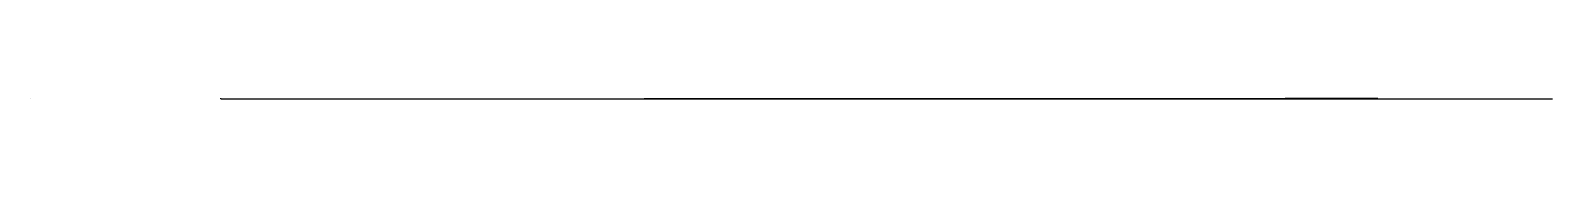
# Model space of a CAD drawing. Header units: metres. Extents: x -1 to 72750024, y 3999 to 4800.
# Drawn here: x 31550003 to 31950000, y 4479 to 4620 of the extents above; entities that cross this region are included whole.
import ezdxf

# ---------------------------------------------------------------- set-up
doc = ezdxf.new("R2010")
doc.units = ezdxf.units.M

msp = doc.modelspace()

# ---------------------------------------------------------------- linework, layer by layer
at = {"color": 7}
for p, q in [((31550003.013, 4620), (31550024.105, 4620)), ((31550003.013, 4620), (31550003.013, 4601.921)), ((31550024.105, 4601.921), (31550003.013, 4601.921)), ((31550006.026, 4613.974), (31550021.092, 4613.974)), ((31550024.105, 4620), (31550024.105, 4601.921)), ((31600000, 4620), (31599998.795, 4620)), ((31600000, 4592), (31599998.795, 4592)), ((31600000, 4564), (31599998.795, 4564)), ((31600000, 4536), (31599998.795, 4536)), ((31600000, 4508), (31599998.795, 4508)), ((31600000, 4480), (31599998.795, 4480)), ((31600000, 4614.4), (31599999.247, 4614.4)), ((31600000, 4608.8), (31599999.247, 4608.8)), ((31600000, 4603.2), (31599999.247, 4603.2)), ((31600000, 4597.6), (31599999.247, 4597.6)), ((31600000, 4586.4), (31599999.247, 4586.4)), ((31600000, 4580.8), (31599999.247, 4580.8)), ((31600000, 4575.2), (31599999.247, 4575.2)), ((31600000, 4569.6), (31599999.247, 4569.6)), ((31600000, 4558.4), (31599999.247, 4558.4)), ((31600000, 4552.8), (31599999.247, 4552.8)), ((31600000, 4547.2), (31599999.247, 4547.2)), ((31600000, 4541.6), (31599999.247, 4541.6)), ((31600000, 4530.4), (31599999.247, 4530.4)), ((31600000, 4524.8), (31599999.247, 4524.8)), ((31600000, 4519.2), (31599999.247, 4519.2)), ((31600000, 4513.6), (31599999.247, 4513.6)), ((31600000, 4502.4), (31599999.247, 4502.4)), ((31600000, 4496.8), (31599999.247, 4496.8)), ((31600000, 4491.2), (31599999.247, 4491.2)), ((31600000, 4485.6), (31599999.247, 4485.6)), ((31600000, 4480), (31600000, 4620)), ((31600000, 4480), (31950000, 4480)), ((31600000, 4480), (31600000, 4478.795)), ((31610000.001, 4480), (31610000.001, 4479.247)), ((31620000.002, 4480), (31620000.002, 4479.247)), ((31630000.003, 4480), (31630000.003, 4479.247)), ((31640000.003, 4480), (31640000.003, 4479.247)), ((31650000.001, 4480), (31650000.001, 4478.795)), ((31659999.998, 4480), (31659999.998, 4479.247)), ((31669999.996, 4480), (31669999.996, 4479.247)), ((31679999.993, 4480), (31679999.993, 4479.247)), ((31689999.991, 4480), (31689999.991, 4479.247)), ((31700000.002, 4480), (31700000.002, 4478.795)), ((31710000.006, 4480), (31710000.006, 4479.247)), ((31720000.01, 4480), (31720000.01, 4479.247)), ((31730000.015, 4480), (31730000.015, 4479.247)), ((31740000.019, 4480), (31740000.019, 4479.247)), ((31749999.996, 4480), (31749999.996, 4478.795)), ((31760000, 4480), (31760000, 4479.247)), ((31770000.005, 4480), (31770000.005, 4479.247)), ((31780000.009, 4480), (31780000.009, 4479.247)), ((31790000.013, 4480), (31790000.013, 4479.247)), ((31800000.004, 4480), (31800000.004, 4478.795)), ((31810000.008, 4480), (31810000.008, 4479.247)), ((31820000.012, 4480), (31820000.012, 4479.247)), ((31830000.003, 4480), (31830000.003, 4479.247)), ((31839999.994, 4480), (31839999.994, 4479.247)), ((31850000.012, 4480), (31850000.012, 4478.795)), ((31860000.002, 4480), (31860000.002, 4479.247)), ((31869999.993, 4480), (31869999.993, 4479.247)), ((31879999.984, 4480), (31879999.984, 4479.247)), ((31889999.975, 4480), (31889999.975, 4479.247)), ((31899999.992, 4480), (31899999.992, 4478.795)), ((31909999.983, 4480), (31909999.983, 4479.247)), ((31919999.974, 4480), (31919999.974, 4479.247)), ((31929999.964, 4480), (31929999.964, 4479.247)), ((31939999.955, 4480), (31939999.955, 4479.247)), ((31950000, 4480), (31950000, 4478.795))]:
    msp.add_line(p, q, dxfattribs=at)
at = {"color": 4}
for p, q in [((31550006.026, 4609.454), (31550021.092, 4609.454)), ((31629124.881, 4494.079), (31629535.369, 4490.771)), ((31629535.369, 4490.771), (31630302.91, 4490.82)), ((31630302.91, 4490.82), (31631848.74, 4491.225)), ((31631848.74, 4491.225), (31632718.01, 4490.092)), ((31632718.01, 4490.092), (31633113.141, 4490.194)), ((31633113.141, 4490.194), (31634771.391, 4490.482)), ((31634771.391, 4490.482), (31634810.711, 4490.503)), ((31634810.711, 4490.503), (31635020.539, 4490.517)), ((31635020.539, 4490.517), (31635064.781, 4491.444)), ((31635064.781, 4491.444), (31635256.07, 4490.625)), ((31635256.07, 4490.625), (31635912.73, 4490.5)), ((31635912.73, 4490.5), (31636415.922, 4491.02)), ((31636415.922, 4491.02), (31637378.84, 4491.561)), ((31637378.84, 4491.561), (31637740.93, 4490.658)), ((31637740.93, 4490.658), (31637824.262, 4491.414)), ((31637824.262, 4491.414), (31638176.148, 4491.719)), ((31638176.148, 4491.719), (31638383.531, 4491.246)), ((31638383.531, 4491.246), (31638405.762, 4490.765)), ((31638405.762, 4490.765), (31638490.41, 4491.266)), ((31638490.41, 4491.266), (31638849.379, 4491.83)), ((31638849.379, 4491.83), (31639037.641, 4491.609)), ((31639037.641, 4491.609), (31639299.602, 4491.748)), ((31639299.602, 4491.748), (31639806.172, 4490.002)), ((31639806.172, 4490.002), (31640050.52, 4490.187)), ((31640050.52, 4490.187), (31640143.219, 4490.737)), ((31640143.219, 4490.737), (31640190.57, 4490.274)), ((31640190.57, 4490.274), (31640256.109, 4490.855)), ((31640256.109, 4490.855), (31640274.359, 4490.907)), ((31640274.359, 4490.907), (31640286.859, 4490.666)), ((31640286.859, 4490.666), (31640430.648, 4490.447)), ((31640430.648, 4490.447), (31640818.262, 4490.428)), ((31640818.262, 4490.428), (31641030.34, 4490.351)), ((31641030.34, 4490.351), (31641421.488, 4490.978)), ((31641421.488, 4490.978), (31641675.16, 4491.264)), ((31641675.16, 4491.264), (31642954.41, 4490.578)), ((31642954.41, 4490.578), (31643052.012, 4491.169)), ((31643052.012, 4491.169), (31643599.691, 4490.708)), ((31643599.691, 4490.708), (31643606.289, 4491.333)), ((31643606.289, 4491.333), (31643632.199, 4491.079)), ((31643632.199, 4491.079), (31643687.762, 4490.576)), ((31643687.762, 4490.576), (31643790.82, 4490.324)), ((31643790.82, 4490.324), (31643811.828, 4490.441)), ((31643811.828, 4490.441), (31643839.359, 4490.247)), ((31643839.359, 4490.247), (31643926.648, 4491.002)), ((31643926.648, 4491.002), (31643960.852, 4490.348)), ((31643960.852, 4490.348), (31643964.27, 4490.204)), ((31643964.27, 4490.204), (31644216.828, 4490.441)), ((31644216.828, 4490.441), (31644277.789, 4491.186)), ((31644277.789, 4491.186), (31644601.641, 4491.111)), ((31644601.641, 4491.111), (31644688.449, 4490.434)), ((31644688.449, 4490.434), (31646084.109, 4490.518)), ((31646084.109, 4490.518), (31647628.68, 4490.752)), ((31647628.68, 4490.752), (31648753.969, 4490.499)), ((31648753.969, 4490.499), (31649469.102, 4490.831)), ((31649469.102, 4490.831), (31650161.531, 4491.102)), ((31650161.531, 4491.102), (31650348.398, 4490.717)), ((31650348.398, 4490.717), (31651075.73, 4490.896)), ((31651075.73, 4490.896), (31651520.141, 4490.925)), ((31651520.141, 4490.925), (31651594.141, 4490.946)), ((31651594.141, 4490.946), (31651646.691, 4491.478)), ((31651646.691, 4491.478), (31652073.691, 4491.317)), ((31652073.691, 4491.317), (31652092.352, 4490.842)), ((31652092.352, 4490.842), (31652263.43, 4490.842)), ((31652263.43, 4490.842), (31652443.988, 4491.174)), ((31652443.988, 4491.174), (31652676.852, 4491.108)), ((31652676.852, 4491.108), (31652767.289, 4491.073)), ((31652767.289, 4491.073), (31652946.629, 4490.877)), ((31652946.629, 4490.877), (31653053.801, 4491.117)), ((31653053.801, 4491.117), (31653540.078, 4491.042)), ((31653540.078, 4491.042), (31653775.051, 4490.668)), ((31653775.051, 4490.668), (31653859.57, 4491.151)), ((31653859.57, 4491.151), (31654011.09, 4491.085)), ((31654011.09, 4491.085), (31654255.879, 4491.168)), ((31654255.879, 4491.168), (31654507.781, 4491.579)), ((31654507.781, 4491.579), (31654514.91, 4491.427)), ((31654514.91, 4491.427), (31654553.871, 4491.483)), ((31654553.871, 4491.483), (31654605.34, 4491.49)), ((31654605.34, 4491.49), (31654615.75, 4490.504)), ((31654615.75, 4490.504), (31654623.371, 4491.446)), ((31654623.371, 4491.446), (31654764.68, 4491.437)), ((31654764.68, 4491.437), (31654767.5, 4490.285)), ((31654767.5, 4490.285), (31655062.711, 4490.953)), ((31655062.711, 4490.953), (31655234.59, 4490.526)), ((31655234.59, 4490.526), (31655547.051, 4490.233)), ((31655547.051, 4490.233), (31656159.25, 4491.212)), ((31656159.25, 4491.212), (31656620.531, 4491.277)), ((31656620.531, 4491.277), (31656719.5, 4491.726)), ((31656719.5, 4491.726), (31656936.371, 4490.013)), ((31656936.371, 4490.013), (31657140.609, 4490.124)), ((31657140.609, 4490.124), (31657443.512, 4490.264)), ((31657443.512, 4490.264), (31657605.09, 4491.155)), ((31657605.09, 4491.155), (31657747.641, 4490.333)), ((31657747.641, 4490.333), (31657970.141, 4490.301)), ((31657970.141, 4490.301), (31658356.051, 4490.707)), ((31658356.051, 4490.707), (31658365.789, 4491.777)), ((31658365.789, 4491.777), (31658547.512, 4490.313)), ((31658547.512, 4490.313), (31658875.711, 4491.197)), ((31658875.711, 4491.197), (31659594.27, 4491.127)), ((31659594.27, 4491.127), (31659795.551, 4490.736)), ((31659795.551, 4490.736), (31660034.238, 4491.063)), ((31660034.238, 4491.063), (31660124.012, 4491.013)), ((31660124.012, 4491.013), (31660360.16, 4490.826)), ((31660360.16, 4490.826), (31660544.141, 4491.049)), ((31660544.141, 4491.049), (31661327.148, 4489.743)), ((31661327.148, 4489.743), (31661683.18, 4489.926)), ((31661683.18, 4489.926), (31661763.18, 4489.978)), ((31661763.18, 4489.978), (31663031.328, 4491.178)), ((31663031.328, 4491.178), (31663034.059, 4489.431)), ((31663034.059, 4489.431), (31663394.34, 4489.646)), ((31663394.34, 4489.646), (31663775.629, 4489.518)), ((31663775.629, 4489.518), (31664285.379, 4490.346)), ((31664285.379, 4490.346), (31664439.43, 4489.894)), ((31664439.43, 4489.894), (31664562.379, 4490.123)), ((31664562.379, 4490.123), (31665487.398, 4491.657)), ((31665487.398, 4491.657), (31665883.102, 4489.631)), ((31665883.102, 4489.631), (31666067.523, 4489.719)), ((31666067.523, 4489.719), (31666821.406, 4490.213)), ((31666821.406, 4490.213), (31667117.883, 4491.732)), ((31667117.883, 4491.732), (31667557.453, 4489.92)), ((31667557.453, 4489.92), (31667686.539, 4491.248)), ((31667686.539, 4491.248), (31667805.398, 4489.483)), ((31667805.398, 4489.483), (31668307.352, 4491.471)), ((31668307.352, 4491.471), (31668723.469, 4491.433)), ((31668723.469, 4491.433), (31668804.883, 4491.646)), ((31668804.883, 4491.646), (31669083.453, 4489.898)), ((31669083.453, 4489.898), (31669098.453, 4491.495)), ((31669098.453, 4491.495), (31669185.172, 4490.307)), ((31669185.172, 4490.307), (31669927.344, 4490.769)), ((31669927.344, 4490.769), (31669978.727, 4489.57)), ((31669978.727, 4489.57), (31670957.047, 4491.62)), ((31670957.047, 4491.62), (31671058.422, 4491.777)), ((31671058.422, 4491.777), (31672008.258, 4489.939)), ((31672008.258, 4489.939), (31672877.047, 4489.921)), ((31672877.047, 4489.921), (31673433.977, 4489.825)), ((31673433.977, 4489.825), (31673459.258, 4489.768)), ((31673459.258, 4489.768), (31673956.398, 4489.217)), ((31673956.398, 4489.217), (31674127.492, 4490.991)), ((31674127.492, 4490.991), (31674861.094, 4489.715)), ((31674861.094, 4489.715), (31675350.133, 4489.426)), ((31675350.133, 4489.426), (31675573.961, 4490.039)), ((31675573.961, 4490.039), (31675722.68, 4490.03)), ((31675722.68, 4490.03), (31675845.641, 4489.314)), ((31675845.641, 4489.314), (31676243.047, 4489.721)), ((31676243.047, 4489.721), (31676583.453, 4490.129)), ((31676583.453, 4490.129), (31678028.953, 4490.642)), ((31678028.953, 4490.642), (31678203.109, 4492.003)), ((31678203.109, 4492.003), (31678276.273, 4491.585)), ((31678276.273, 4491.585), (31678584.367, 4489.479)), ((31678584.367, 4489.479), (31678717.906, 4489.469)), ((31678717.906, 4489.469), (31678870.156, 4489.812)), ((31678870.156, 4489.812), (31679257.719, 4490.627)), ((31679257.719, 4490.627), (31679265.867, 4490.374)), ((31679265.867, 4490.374), (31679324.609, 4489.563)), ((31679324.609, 4489.563), (31679454.703, 4492.111)), ((31679454.703, 4492.111), (31680403.18, 4489.83)), ((31680403.18, 4489.83), (31680719.383, 4491.594)), ((31680719.383, 4491.594), (31681040.844, 4489.485)), ((31681040.844, 4489.485), (31681746.063, 4490.553)), ((31681746.063, 4490.553), (31681973.563, 4491.204)), ((31681973.563, 4491.204), (31681983.227, 4489.688)), ((31681983.227, 4489.688), (31682645.273, 4492.168)), ((31682645.273, 4492.168), (31682898.344, 4489.815)), ((31682898.344, 4489.815), (31683818.688, 4490.395)), ((31683818.688, 4490.395), (31683856.313, 4492.292)), ((31683856.313, 4492.292), (31683987.906, 4491.122)), ((31683987.906, 4491.122), (31684041.117, 4491.852)), ((31684041.117, 4491.852), (31684239.563, 4490.786)), ((31684239.563, 4490.786), (31684469.742, 4490.69)), ((31684469.742, 4490.69), (31684633.328, 4490.678)), ((31684633.328, 4490.678), (31684792.367, 4491.298)), ((31684792.367, 4491.298), (31684960.727, 4491.686)), ((31684960.727, 4491.686), (31685049.688, 4491.424)), ((31685049.688, 4491.424), (31685104.711, 4491.726)), ((31685104.711, 4491.726), (31685256.711, 4492.06)), ((31685256.711, 4492.06), (31685765.844, 4491.826)), ((31685765.844, 4491.826), (31685860.289, 4491.751)), ((31685860.289, 4491.751), (31685990.672, 4491.876)), ((31685990.672, 4491.876), (31686027.5, 4492.101)), ((31686027.5, 4492.101), (31686184.289, 4491.74)), ((31686184.289, 4491.74), (31686188.43, 4492.887)), ((31686188.43, 4492.887), (31686330.008, 4492.258)), ((31686330.008, 4492.258), (31686457.75, 4492.4)), ((31686457.75, 4492.4), (31686538.172, 4492.197)), ((31686538.172, 4492.197), (31687456.672, 4492.814)), ((31687456.672, 4492.814), (31687642.758, 4492.868)), ((31687642.758, 4492.868), (31687815.688, 4493)), ((31687815.688, 4493), (31688307.867, 4492.961)), ((31688307.867, 4492.961), (31688311.383, 4493.432)), ((31688311.383, 4493.432), (31688673.227, 4493.546)), ((31688673.227, 4493.546), (31688890.563, 4493.423)), ((31688890.563, 4493.423), (31689190.617, 4493.891)), ((31689190.617, 4493.891), (31690416.961, 4493.914)), ((31690416.961, 4493.914), (31691695.961, 4494.651)), ((31691695.961, 4494.651), (31691975.422, 4494.799)), ((31691975.422, 4494.799), (31692119.242, 4495.139)), ((31692119.242, 4495.139), (31692189.523, 4495.443)), ((31692189.523, 4495.443), (31692293.539, 4495.323)), ((31692293.539, 4495.323), (31692478.594, 4495.653)), ((31692478.594, 4495.653), (31692627.391, 4495.5)), ((31692627.391, 4495.5), (31692692.406, 4495.782)), ((31692692.406, 4495.782), (31692743.023, 4495.579)), ((31692743.023, 4495.579), (31693071.453, 4496.114)), ((31693071.453, 4496.114), (31693513.469, 4495.825)), ((31693513.469, 4495.825), (31693799.023, 4496.01)), ((31693799.023, 4496.01), (31693925.023, 4495.996)), ((31693925.023, 4495.996), (31694173.773, 4496.577)), ((31694173.773, 4496.577), (31694283.727, 4496.266)), ((31694283.727, 4496.266), (31694402.727, 4496.686)), ((31694402.727, 4496.686), (31694705.43, 4496.726)), ((31694705.43, 4496.726), (31694763.094, 4496.839)), ((31694763.094, 4496.839), (31694847.883, 4496.679)), ((31694847.883, 4496.679), (31694912.023, 4496.825)), ((31694912.023, 4496.825), (31695017.578, 4496.84)), ((31695017.578, 4496.84), (31695235.727, 4497.098)), ((31695235.727, 4497.098), (31696123.977, 4497.607)), ((31696123.977, 4497.607), (31696203.344, 4497.346)), ((31696203.344, 4497.346), (31696800.148, 4497.987)), ((31696800.148, 4497.987), (31696921.641, 4497.879)), ((31696921.641, 4497.879), (31696946.211, 4497.693)), ((31696946.211, 4497.693), (31696956.25, 4497.701)), ((31696956.25, 4497.701), (31697284.938, 4497.806)), ((31697284.938, 4497.806), (31697327.648, 4498.014)), ((31697327.648, 4498.014), (31697334.703, 4498.003)), ((31697334.703, 4498.003), (31697368.102, 4497.978)), ((31697368.102, 4497.978), (31697472.75, 4498.09)), ((31697472.75, 4498.09), (31697725.203, 4497.859)), ((31697725.203, 4497.859), (31697958.5, 4498.241)), ((31697958.5, 4498.241), (31698563.289, 4498.846)), ((31698563.289, 4498.846), (31698760.352, 4498.838)), ((31698760.352, 4498.838), (31699231.094, 4499.023)), ((31699231.094, 4499.023), (31700141.297, 4499.498)), ((31700141.297, 4499.498), (31700463.602, 4499.453)), ((31700463.602, 4499.453), (31700519.703, 4499.842)), ((31700519.703, 4499.842), (31700909, 4499.856)), ((31700909, 4499.856), (31700964.703, 4499.959)), ((31700964.703, 4499.959), (31701065.898, 4499.759)), ((31701065.898, 4499.759), (31701487.203, 4500.216)), ((31701487.203, 4500.216), (31701533.398, 4500.553)), ((31701533.398, 4500.553), (31701586.602, 4500.31)), ((31701586.602, 4500.31), (31701914.602, 4500.203)), ((31701914.602, 4500.203), (31702129.602, 4500.363)), ((31702129.602, 4500.363), (31702388.602, 4500.75)), ((31702388.602, 4500.75), (31702569.703, 4501.129)), ((31702569.703, 4501.129), (31703215.102, 4500.884)), ((31703215.102, 4500.884), (31703338.797, 4500.927)), ((31703338.797, 4500.927), (31703748.898, 4501.249)), ((31703748.898, 4501.249), (31704083, 4501.535)), ((31704083, 4501.535), (31704331.297, 4501.303)), ((31704331.297, 4501.303), (31704529.898, 4501.828)), ((31704529.898, 4501.828), (31704850.297, 4502.077)), ((31704850.297, 4502.077), (31705447.203, 4502.32)), ((31705447.203, 4502.32), (31705546.102, 4502.253)), ((31705546.102, 4502.253), (31705623.5, 4502.275)), ((31705623.5, 4502.275), (31705942.398, 4502.419)), ((31705942.398, 4502.419), (31706276.398, 4502.497)), ((31706276.398, 4502.497), (31706798.602, 4502.854)), ((31706798.602, 4502.854), (31706805.602, 4503.263)), ((31706805.602, 4503.263), (31706931.797, 4503.175)), ((31706931.797, 4503.175), (31707479.898, 4503.624)), ((31707479.898, 4503.624), (31707595.398, 4503.449)), ((31707595.398, 4503.449), (31707686.898, 4503.557)), ((31707686.898, 4503.557), (31707782.102, 4503.394)), ((31707782.102, 4503.394), (31707975.703, 4503.654)), ((31707975.703, 4503.654), (31708048.797, 4503.507)), ((31708048.797, 4503.507), (31708049.398, 4503.595)), ((31708049.398, 4503.595), (31708080.297, 4503.6)), ((31708080.297, 4503.6), (31708106.297, 4503.488)), ((31708106.297, 4503.488), (31708250.398, 4503.751)), ((31708250.398, 4503.751), (31708321.297, 4504.019)), ((31708321.297, 4504.019), (31708702.797, 4504.09)), ((31708702.797, 4504.09), (31708727.602, 4503.984)), ((31708727.602, 4503.984), (31708975.102, 4504.319)), ((31708975.102, 4504.319), (31709079.297, 4503.968)), ((31709079.297, 4503.968), (31709524.203, 4504.41)), ((31709524.203, 4504.41), (31709793.297, 4504.751)), ((31709793.297, 4504.751), (31709818.898, 4504.444)), ((31709818.898, 4504.444), (31709879.5, 4504.358)), ((31709879.5, 4504.358), (31710080, 4504.417)), ((31710080, 4504.417), (31710638.703, 4505.176)), ((31710638.703, 4505.176), (31710798.898, 4504.861)), ((31710798.898, 4504.861), (31710838.102, 4505.082)), ((31710838.102, 4505.082), (31711250.5, 4505.503)), ((31711250.5, 4505.503), (31712097.703, 4505.467)), ((31712097.703, 4505.467), (31712153.703, 4505.736)), ((31712153.703, 4505.736), (31712394.602, 4505.849)), ((31712394.602, 4505.849), (31712833, 4506.01)), ((31712833, 4506.01), (31713258.797, 4506.37)), ((31713258.797, 4506.37), (31713275.297, 4506.18)), ((31713275.297, 4506.18), (31713334.898, 4506.126)), ((31713334.898, 4506.126), (31713428, 4506.506)), ((31713428, 4506.506), (31713818.102, 4506.487)), ((31713818.102, 4506.487), (31714351.203, 4506.607)), ((31714351.203, 4506.607), (31714645.602, 4507.039)), ((31714645.602, 4507.039), (31714757.898, 4506.945)), ((31714757.898, 4506.945), (31715424.102, 4507.351)), ((31715424.102, 4507.351), (31715738.398, 4507.617)), ((31715738.398, 4507.617), (31716351.5, 4507.697)), ((31716351.5, 4507.697), (31717005.398, 4508.242)), ((31717005.398, 4508.242), (31717660.602, 4508.607)), ((31717660.602, 4508.607), (31717964.898, 4508.625)), ((31717964.898, 4508.625), (31718319.602, 4509.432)), ((31718319.602, 4509.432), (31718846.5, 4509.316)), ((31718846.5, 4509.316), (31719035.898, 4509.148)), ((31719035.898, 4509.148), (31719232.398, 4509.094)), ((31719232.398, 4509.094), (31720148.898, 4509.847)), ((31720148.898, 4509.847), (31720149, 4509.686)), ((31720149, 4509.686), (31720507.703, 4509.803)), ((31720507.703, 4509.803), (31720513.203, 4509.883)), ((31720513.203, 4509.883), (31720794.203, 4509.796)), ((31720794.203, 4509.796), (31720843.797, 4509.855)), ((31720843.797, 4509.855), (31721162.602, 4509.942)), ((31721162.602, 4509.942), (31721340.797, 4510.221)), ((31721340.797, 4510.221), (31721369.797, 4510.274)), ((31721369.797, 4510.274), (31721386.297, 4510.558)), ((31721386.297, 4510.558), (31721425.797, 4510.374)), ((31721425.797, 4510.374), (31721699.703, 4510.338)), ((31721699.703, 4510.338), (31721821.602, 4510.429)), ((31721821.602, 4510.429), (31721993.602, 4510.873)), ((31721993.602, 4510.873), (31722009.797, 4510.657)), ((31722009.797, 4510.657), (31722282.602, 4511.115)), ((31722282.602, 4511.115), (31722299.797, 4511.065)), ((31722299.797, 4511.065), (31722387.203, 4510.864)), ((31722387.203, 4510.864), (31722546.5, 4511.103)), ((31722546.5, 4511.103), (31722753.797, 4510.862)), ((31722753.797, 4510.862), (31722903, 4511.044)), ((31722903, 4511.044), (31723118.703, 4511.206)), ((31723118.703, 4511.206), (31723185, 4511.284)), ((31723185, 4511.284), (31723491, 4511.322)), ((31723491, 4511.322), (31723629.398, 4511.794)), ((31723629.398, 4511.794), (31724280.797, 4512.037)), ((31724280.797, 4512.037), (31724370.297, 4511.823)), ((31724370.297, 4511.823), (31724677, 4512.547)), ((31724677, 4512.547), (31724679, 4512.301)), ((31724679, 4512.301), (31724875, 4511.746)), ((31724875, 4511.746), (31725126.398, 4512.311)), ((31725126.398, 4512.311), (31725683.898, 4512.863)), ((31725683.898, 4512.863), (31725688.703, 4512.494)), ((31725688.703, 4512.494), (31725841.703, 4513.076)), ((31725841.703, 4513.076), (31726384.602, 4514.002)), ((31726384.602, 4514.002), (31726595.398, 4513.734)), ((31726595.398, 4513.734), (31726614.398, 4513.824)), ((31726614.398, 4513.824), (31727258.297, 4513.886)), ((31727258.297, 4513.886), (31727524.898, 4513.844)), ((31727524.898, 4513.844), (31727672.5, 4514.275)), ((31727672.5, 4514.275), (31727695.898, 4513.939)), ((31727695.898, 4513.939), (31728047.703, 4515.064)), ((31728047.703, 4515.064), (31728157.297, 4513.92)), ((31728157.297, 4513.92), (31729522.703, 4516.059)), ((31729522.703, 4516.059), (31729779.602, 4514.617)), ((31729779.602, 4514.617), (31730000.703, 4515.646)), ((31730000.703, 4515.646), (31730166.203, 4515.931)), ((31730166.203, 4515.931), (31730645.398, 4516.109)), ((31730645.398, 4516.109), (31730733.398, 4517.461)), ((31730733.398, 4517.461), (31731039.797, 4516.149)), ((31731039.797, 4516.149), (31732104.797, 4517.28)), ((31732104.797, 4517.28), (31732161.203, 4517.101)), ((31732161.203, 4517.101), (31732559.797, 4518.19)), ((31732559.797, 4518.19), (31732605.594, 4518.292)), ((31732605.594, 4518.292), (31732641.094, 4516.293)), ((31732641.094, 4516.293), (31732753.906, 4517.209)), ((31732753.906, 4517.209), (31733132.5, 4516.793)), ((31733132.5, 4516.793), (31733966.203, 4519.318)), ((31733966.203, 4519.318), (31734853.297, 4518.977)), ((31734853.297, 4518.977), (31735553.797, 4518.678)), ((31735553.797, 4518.678), (31737082.094, 4519.95)), ((31737082.094, 4519.95), (31737476.797, 4521.98)), ((31737476.797, 4521.98), (31737583.203, 4518.707)), ((31737583.203, 4518.707), (31738303.094, 4522.535)), ((31738303.094, 4522.535), (31738944.094, 4522.288)), ((31738944.094, 4522.288), (31740195.297, 4523.42)), ((31740195.297, 4523.42), (31742681.203, 4521.981)), ((31742681.203, 4521.981), (31744076, 4522.327)), ((31744076, 4522.327), (31745000, 4525.575)), ((31745000, 4525.575), (31745387.703, 4523.993)), ((31745387.703, 4523.993), (31745803, 4527.331)), ((31745803, 4527.331), (31746774, 4527.931)), ((31746774, 4527.931), (31747041.5, 4527.704)), ((31747041.5, 4527.704), (31748069.594, 4523.521)), ((31748069.594, 4523.521), (31748073.797, 4526.978)), ((31748073.797, 4526.978), (31748762.797, 4526.764)), ((31748762.797, 4526.764), (31750444, 4528.705)), ((31750444, 4528.705), (31751315.5, 4529.652)), ((31751315.5, 4529.652), (31753831.594, 4530.044)), ((31753831.594, 4530.044), (31754212.703, 4528.934)), ((31754212.703, 4528.934), (31754684.297, 4532.262)), ((31754684.297, 4532.262), (31755184.094, 4532.145)), ((31755184.094, 4532.145), (31755194, 4532.968)), ((31755194, 4532.968), (31756202.5, 4533.534)), ((31756202.5, 4533.534), (31757828, 4530.784)), ((31757828, 4530.784), (31760514.094, 4534.623)), ((31760514.094, 4534.623), (31760695.906, 4534.572)), ((31760695.906, 4534.572), (31761038, 4534.992)), ((31761038, 4534.992), (31761142.5, 4535.255)), ((31761142.5, 4535.255), (31761804.594, 4535.579)), ((31761804.594, 4535.579), (31762367.797, 4534.378)), ((31762367.797, 4534.378), (31762584, 4536.521)), ((31762584, 4536.521), (31762864, 4534.474)), ((31762864, 4534.474), (31763437.297, 4536.705)), ((31763437.297, 4536.705), (31764560.797, 4536.28)), ((31764560.797, 4536.28), (31764898.703, 4536.573)), ((31764898.703, 4536.573), (31764955.203, 4538.373)), ((31764955.203, 4538.373), (31765242.297, 4538.617)), ((31765242.297, 4538.617), (31766182.5, 4538.343)), ((31766182.5, 4538.343), (31766828.906, 4536.659)), ((31766828.906, 4536.659), (31768692.094, 4539.303)), ((31768692.094, 4539.303), (31768978.203, 4538.456)), ((31768978.203, 4538.456), (31769263.594, 4540.174)), ((31769263.594, 4540.174), (31769291.906, 4539.497)), ((31769291.906, 4539.497), (31769390.703, 4539.601)), ((31769390.703, 4539.601), (31770201.5, 4539.758)), ((31770201.5, 4539.758), (31770344.797, 4539.432)), ((31770344.797, 4539.432), (31772372, 4540.128)), ((31772372, 4540.128), (31773227.406, 4543.079)), ((31773227.406, 4543.079), (31773360, 4542.49)), ((31773360, 4542.49), (31773484.797, 4542.727)), ((31773484.797, 4542.727), (31774075.094, 4538.459)), ((31774075.094, 4538.459), (31774234.906, 4541.654)), ((31774234.906, 4541.654), (31778027.594, 4544.835)), ((31778027.594, 4544.835), (31779032.297, 4545.315)), ((31779032.297, 4545.315), (31779096, 4545.612)), ((31779096, 4545.612), (31779176.406, 4545.176)), ((31779176.406, 4545.176), (31779277.906, 4544.429)), ((31779277.906, 4544.429), (31780962.594, 4545.898)), ((31780962.594, 4545.898), (31781195.906, 4547.445)), ((31781195.906, 4547.445), (31781273.297, 4546.195)), ((31781273.297, 4546.195), (31781356, 4546.275)), ((31781356, 4546.275), (31781529.406, 4545.956)), ((31781529.406, 4545.956), (31782595.297, 4547.76)), ((31782595.297, 4547.76), (31786322.703, 4546.999)), ((31786322.703, 4546.999), (31787752.906, 4550.454)), ((31787752.906, 4550.454), (31788721, 4551.414)), ((31788721, 4551.414), (31792247.797, 4552.605)), ((31792247.797, 4552.605), (31794681.5, 4553.811)), ((31794681.5, 4553.811), (31794952.906, 4550.506)), ((31794952.906, 4550.506), (31795825.594, 4555.096)), ((31795825.594, 4555.096), (31796330, 4554.827)), ((31796330, 4554.827), (31799403.797, 4556.644)), ((31799403.797, 4556.644), (31800152.297, 4556.613)), ((31800152.297, 4556.613), (31800294, 4554.436)), ((31800294, 4554.436), (31800514.203, 4556.515)), ((31800514.203, 4556.515), (31801777.797, 4557.589)), ((31801777.797, 4557.589), (31802339.5, 4558.369)), ((31802339.5, 4558.369), (31803331.5, 4557.669)), ((31803331.5, 4557.669), (31803812.594, 4558.859)), ((31803812.594, 4558.859), (31804735.703, 4559.013)), ((31804735.703, 4559.013), (31805831, 4558.958)), ((31805831, 4558.958), (31807147.906, 4557.877)), ((31807147.906, 4557.877), (31807366.594, 4559.816)), ((31807366.594, 4559.816), (31807428.406, 4560.142)), ((31807428.406, 4560.142), (31807687, 4560.779)), ((31807687, 4560.779), (31808071.406, 4561.183)), ((31808071.406, 4561.183), (31808339.203, 4559.273)), ((31808339.203, 4559.273), (31808981.5, 4560.614)), ((31808981.5, 4560.614), (31809080.906, 4560.525)), ((31809080.906, 4560.525), (31811205.703, 4562.543)), ((31811205.703, 4562.543), (31811768.906, 4561.258)), ((31811768.906, 4561.258), (31812030.797, 4562.081)), ((31812030.797, 4562.081), (31812634.297, 4562.22)), ((31812634.297, 4562.22), (31812843.797, 4562.544)), ((31812843.797, 4562.544), (31813022.797, 4563.583)), ((31813022.797, 4563.583), (31814600.703, 4564.197)), ((31814600.703, 4564.197), (31817219.703, 4565.616)), ((31817219.703, 4565.616), (31817416.594, 4564.492)), ((31817416.594, 4564.492), (31817497.906, 4565.617)), ((31817497.906, 4565.617), (31820072.594, 4565.424)), ((31820072.594, 4565.424), (31820234.297, 4566.971)), ((31820234.297, 4566.971), (31820801.797, 4567.368)), ((31820801.797, 4567.368), (31822893, 4568.282)), ((31822893, 4568.282), (31823524.5, 4568.426)), ((31823524.5, 4568.426), (31823677.406, 4567.414)), ((31823677.406, 4567.414), (31824025, 4568.971)), ((31824025, 4568.971), (31824933.5, 4569.276)), ((31824933.5, 4569.276), (31825584, 4569.551)), ((31825584, 4569.551), (31825633.297, 4568.996)), ((31825633.297, 4568.996), (31827372, 4570.612)), ((31827372, 4570.612), (31827704.5, 4570.593)), ((31827704.5, 4570.593), (31827872.297, 4570.579)), ((31827872.297, 4570.579), (31829080.594, 4570.146)), ((31829080.594, 4570.146), (31829454.594, 4571.274)), ((31829454.594, 4571.274), (31830142.094, 4570.132)), ((31830142.094, 4570.132), (31830360.297, 4571.704)), ((31830360.297, 4571.704), (31830492.406, 4571.712)), ((31830492.406, 4571.712), (31830704.406, 4571.856)), ((31830704.406, 4571.856), (31830762.5, 4572.306)), ((31830762.5, 4572.306), (31831191.797, 4572.209)), ((31831191.797, 4572.209), (31831972.5, 4572.229)), ((31831972.5, 4572.229), (31831973.797, 4571.863)), ((31831973.797, 4571.863), (31832228.406, 4572.863)), ((31832228.406, 4572.863), (31833153.406, 4571.916)), ((31833153.406, 4571.916), (31834165.797, 4574.029)), ((31834165.797, 4574.029), (31835024.094, 4574.265)), ((31835024.094, 4574.265), (31837320.297, 4573.865)), ((31837320.297, 4573.865), (31837357.906, 4575.876)), ((31837357.906, 4575.876), (31839253.703, 4575.902)), ((31839253.703, 4575.902), (31840767, 4575.983)), ((31840767, 4575.983), (31842615.906, 4578.744)), ((31842615.906, 4578.744), (31846661.297, 4577.904)), ((31846661.297, 4577.904), (31850240.406, 4582.652)), ((31850240.406, 4582.652), (31855522.5, 4582.232)), ((31855522.5, 4582.232), (31860058.594, 4587.39)), ((31860058.594, 4587.39), (31863588.906, 4586.17)), ((31863588.906, 4586.17), (31867235.188, 4589.086)), ((31867235.188, 4589.086), (31867414.094, 4589.264)), ((31867414.094, 4589.264), (31867826.688, 4588.601)), ((31867826.688, 4588.601), (31868519.094, 4589.623)), ((31868519.094, 4589.623), (31868936.406, 4589.545)), ((31868936.406, 4589.545), (31870791.5, 4592.382)), ((31870791.5, 4592.382), (31870867.594, 4590.295)), ((31870867.594, 4590.295), (31879720.313, 4593.762)), ((31879720.313, 4593.762), (31881283.188, 4597.204)), ((31881283.188, 4597.204), (31889863.906, 4598.265)), ((31889863.906, 4598.265), (31891467.688, 4601.613)), ((31891467.688, 4601.613), (31898548.688, 4602.383)), ((31898548.688, 4602.383), (31899481.813, 4604.749)), ((31899481.813, 4604.749), (31903737.094, 4605.301)), ((31903737.094, 4605.301), (31903781.688, 4606.078)), ((31903781.688, 4606.078), (31904121.688, 4606.107))]:
    msp.add_line(p, q, dxfattribs=at)

doc.saveas('drawing.dxf')
